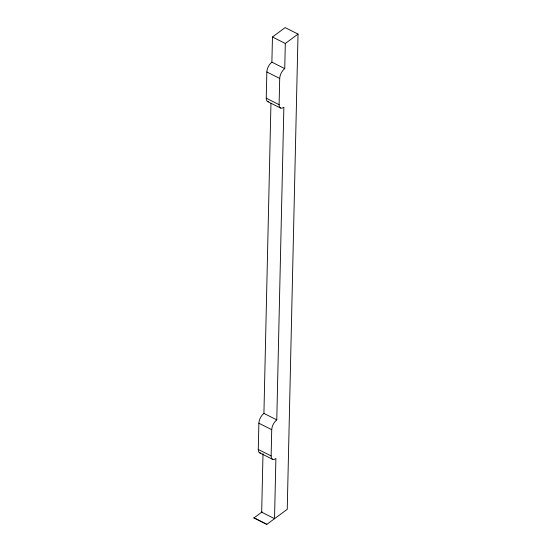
<?xml version="1.0" encoding="UTF-8"?>
<svg xmlns="http://www.w3.org/2000/svg" width="552" height="552" viewBox="0 0 552 552"><rect width="100%" height="100%" fill="white"/><g stroke="black" fill="none" stroke-linecap="round" stroke-linejoin="round"><path stroke-width="0.83" d="M266.83 524.365L253.975 517.879L266.83 524.365L287.24 509.317L298.025 34.086L285.17 27.6L272.46 36.991L271.888 62.141A7.804 3.823 -63.2 0 0 266.844 71.96L266.25 98.201A7.804 3.823 -63.2 0 0 268.582 101.761M260.606 453.019A7.804 3.823 -63.2 0 1 258.281 449.459L258.874 423.218A7.804 3.823 -63.2 0 1 263.918 413.4L270.949 103.362M263 453.758L261.676 512.194L274.53 518.673L275.897 458.526A7.804 3.823 -63.2 0 1 271.135 455.945L258.281 449.459M271.135 455.945L271.729 429.704A7.804 3.823 -63.2 0 1 276.773 419.886L283.866 107.267A7.804 3.823 -63.2 0 1 279.105 104.687L266.25 98.201M279.105 104.687L279.705 78.446A7.804 3.823 -63.2 0 1 284.742 68.627L285.315 43.477L298.025 34.086M253.975 517.914L262.138 511.883M272.46 36.991L285.315 43.477M271.888 62.141L284.742 68.627M266.844 71.96L279.705 78.446M267.589 101.527L280.444 108.013M263.918 413.4L276.773 419.886M258.874 423.218L271.729 429.704M259.612 452.785L272.474 459.264"/></g></svg>
